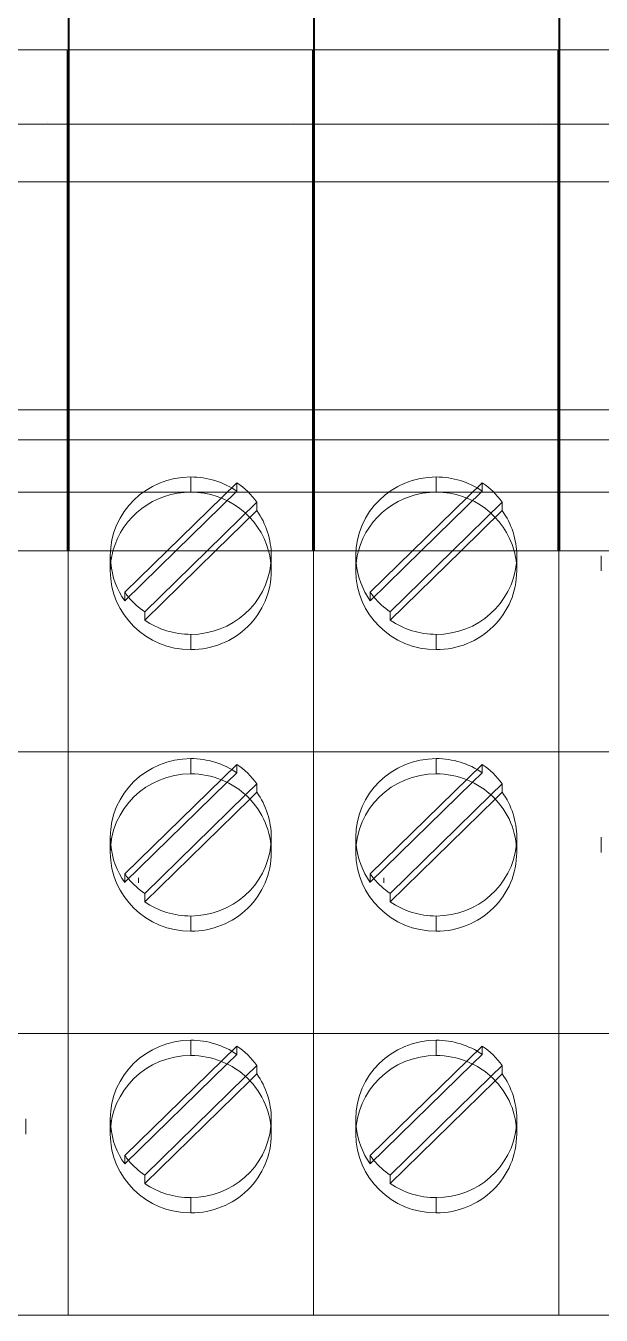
# Model space of a CAD drawing. Header units: millimetres. Extents: x 1359 to 3577, y 1336 to 3557.
# Drawn here: x 2075.41 to 2089.71, y 2516.67 to 2548.72 of the extents above; entities that cross this region are included whole.
import ezdxf

# ---------------------------------------------------------------- set-up
doc = ezdxf.new("R2010")
doc.units = ezdxf.units.MM
doc.layers.add('000-PI-Oprema', color=30, linetype='Continuous', lineweight=5)

msp = doc.modelspace()

# ---------------------------------------------------------------- linework, layer by layer
at = {"layer": '000-PI-Oprema', "color": 0, "linetype": 'ByBlock', "lineweight": 0}
for p, q in [((2076.49, 2548.121), (2076.465, 2574.322)), ((2076.49, 2548.121), (2076.465, 2574.322)), ((2082.59, 2548.121), (2082.565, 2574.322)), ((2082.59, 2548.121), (2082.565, 2574.322)), ((2088.69, 2548.121), (2088.665, 2574.322)), ((2088.69, 2548.121), (2088.665, 2574.322)), ((2076.465, 2572.622), (2076.465, 2546.322)), ((2076.465, 2572.622), (2076.465, 2546.322)), ((2082.565, 2572.622), (2082.565, 2546.322)), ((2082.565, 2572.622), (2082.565, 2546.322)), ((2088.665, 2572.622), (2088.665, 2546.322)), ((2088.665, 2572.622), (2088.665, 2546.322)), ((2076.44, 2548.121), (2070.39, 2548.121)), ((2076.44, 2547.634), (2076.44, 2548.121)), ((2076.44, 2547.634), (2076.44, 2548.121)), ((2076.49, 2547.634), (2076.49, 2548.121)), ((2082.54, 2548.121), (2076.49, 2548.121)), ((2076.49, 2547.634), (2076.49, 2548.121)), ((2082.54, 2547.634), (2082.54, 2548.121)), ((2082.54, 2547.634), (2082.54, 2548.121)), ((2082.59, 2547.634), (2082.59, 2548.121)), ((2088.64, 2548.121), (2082.59, 2548.121)), ((2082.59, 2547.634), (2082.59, 2548.121)), ((2088.64, 2547.634), (2088.64, 2548.121)), ((2088.64, 2547.634), (2088.64, 2548.121)), ((2088.69, 2547.634), (2088.69, 2548.121)), ((2094.74, 2548.121), (2088.69, 2548.121)), ((2088.69, 2547.634), (2088.69, 2548.121)), ((2076.44, 2547.634), (2076.44, 2546.272)), ((2076.44, 2547.634), (2076.44, 2546.272)), ((2076.49, 2547.634), (2076.49, 2546.272)), ((2076.49, 2547.634), (2076.49, 2546.272)), ((2082.54, 2547.634), (2082.54, 2546.272)), ((2082.54, 2547.634), (2082.54, 2546.272)), ((2082.59, 2547.634), (2082.59, 2546.272)), ((2082.59, 2547.634), (2082.59, 2546.272)), ((2088.64, 2547.634), (2088.64, 2546.272)), ((2088.64, 2547.634), (2088.64, 2546.272)), ((2088.69, 2547.634), (2088.69, 2546.272)), ((2088.69, 2547.634), (2088.69, 2546.272)), ((2076.44, 2546.272), (2070.39, 2546.272)), ((2075.965, 2546.322), (2075.965, 2546.322)), ((2075.965, 2546.322), (2075.965, 2546.322)), ((2076.44, 2546.322), (2076.465, 2546.322)), ((2076.44, 2546.322), (2076.465, 2546.322)), ((2076.44, 2544.566), (2076.44, 2546.272)), ((2076.44, 2546.272), (2076.44, 2546.272)), ((2076.44, 2544.566), (2076.44, 2546.272)), ((2076.44, 2546.272), (2076.44, 2546.272)), ((2076.465, 2546.322), (2076.465, 2546.322)), ((2076.465, 2546.322), (2076.465, 2546.122)), ((2076.465, 2546.322), (2076.465, 2546.322)), ((2076.465, 2546.322), (2076.465, 2546.122)), ((2076.465, 2546.322), (2076.49, 2546.322)), ((2076.465, 2546.322), (2076.465, 2546.122)), ((2076.465, 2546.322), (2076.465, 2546.322)), ((2076.465, 2546.322), (2076.49, 2546.322)), ((2076.465, 2546.322), (2076.465, 2546.122)), ((2076.465, 2546.322), (2076.465, 2546.322)), ((2076.49, 2544.566), (2076.49, 2546.272)), ((2082.54, 2546.272), (2076.49, 2546.272)), ((2076.49, 2546.272), (2076.49, 2546.272)), ((2076.49, 2544.566), (2076.49, 2546.272)), ((2076.49, 2546.272), (2076.49, 2546.272)), ((2082.065, 2546.322), (2082.065, 2546.322)), ((2082.065, 2546.322), (2082.065, 2546.322)), ((2082.54, 2546.322), (2082.565, 2546.322)), ((2082.54, 2546.322), (2082.565, 2546.322)), ((2082.54, 2544.566), (2082.54, 2546.272)), ((2082.54, 2546.272), (2082.54, 2546.272)), ((2082.54, 2544.566), (2082.54, 2546.272)), ((2082.54, 2546.272), (2082.54, 2546.272)), ((2082.565, 2546.322), (2082.565, 2546.322)), ((2082.565, 2546.322), (2082.565, 2546.122)), ((2082.565, 2546.322), (2082.565, 2546.322)), ((2082.565, 2546.322), (2082.565, 2546.122)), ((2082.565, 2546.322), (2082.59, 2546.322)), ((2082.565, 2546.322), (2082.565, 2546.122)), ((2082.565, 2546.322), (2082.565, 2546.322)), ((2082.565, 2546.322), (2082.59, 2546.322)), ((2082.565, 2546.322), (2082.565, 2546.122)), ((2082.565, 2546.322), (2082.565, 2546.322)), ((2082.59, 2544.566), (2082.59, 2546.272)), ((2088.64, 2546.272), (2082.59, 2546.272)), ((2082.59, 2546.272), (2082.59, 2546.272)), ((2082.59, 2544.566), (2082.59, 2546.272)), ((2082.59, 2546.272), (2082.59, 2546.272)), ((2088.165, 2546.322), (2088.165, 2546.322)), ((2088.165, 2546.322), (2088.165, 2546.322)), ((2088.64, 2546.322), (2088.665, 2546.322)), ((2088.64, 2546.322), (2088.665, 2546.322)), ((2088.64, 2544.566), (2088.64, 2546.272)), ((2088.64, 2546.272), (2088.64, 2546.272)), ((2088.64, 2544.566), (2088.64, 2546.272)), ((2088.64, 2546.272), (2088.64, 2546.272)), ((2088.665, 2546.322), (2088.665, 2546.322)), ((2088.665, 2546.322), (2088.665, 2546.122)), ((2088.665, 2546.322), (2088.665, 2546.322)), ((2088.665, 2546.322), (2088.665, 2546.122)), ((2088.665, 2546.322), (2088.69, 2546.322)), ((2088.665, 2546.322), (2088.665, 2546.122)), ((2088.665, 2546.322), (2088.665, 2546.322)), ((2088.665, 2546.322), (2088.69, 2546.322)), ((2088.665, 2546.322), (2088.665, 2546.122)), ((2088.665, 2546.322), (2088.665, 2546.322)), ((2088.69, 2544.566), (2088.69, 2546.272)), ((2094.74, 2546.272), (2088.69, 2546.272)), ((2088.69, 2546.272), (2088.69, 2546.272)), ((2088.69, 2544.566), (2088.69, 2546.272)), ((2088.69, 2546.272), (2088.69, 2546.272)), ((2076.44, 2546.122), (2076.465, 2546.122)), ((2076.44, 2546.122), (2076.465, 2546.122)), ((2076.465, 2546.122), (2076.465, 2544.522)), ((2076.465, 2546.122), (2076.465, 2544.522)), ((2076.49, 2546.122), (2076.465, 2546.122)), ((2076.465, 2544.522), (2076.465, 2546.122)), ((2076.49, 2546.122), (2076.465, 2546.122)), ((2076.465, 2544.522), (2076.465, 2546.122)), ((2082.54, 2546.122), (2082.565, 2546.122)), ((2082.54, 2546.122), (2082.565, 2546.122)), ((2082.565, 2546.122), (2082.565, 2544.522)), ((2082.565, 2546.122), (2082.565, 2544.522)), ((2082.59, 2546.122), (2082.565, 2546.122)), ((2082.565, 2544.522), (2082.565, 2546.122)), ((2082.59, 2546.122), (2082.565, 2546.122)), ((2082.565, 2544.522), (2082.565, 2546.122)), ((2088.64, 2546.122), (2088.665, 2546.122)), ((2088.64, 2546.122), (2088.665, 2546.122)), ((2088.665, 2546.122), (2088.665, 2544.522)), ((2088.665, 2546.122), (2088.665, 2544.522)), ((2088.69, 2546.122), (2088.665, 2546.122)), ((2088.665, 2544.522), (2088.665, 2546.122)), ((2088.69, 2546.122), (2088.665, 2546.122)), ((2088.665, 2544.522), (2088.665, 2546.122)), ((2070.39, 2544.838), (2076.44, 2544.838)), ((2076.49, 2544.838), (2082.54, 2544.838)), ((2082.59, 2544.838), (2088.64, 2544.838)), ((2088.69, 2544.838), (2094.74, 2544.838)), ((2076.44, 2544.099), (2076.44, 2544.566)), ((2076.44, 2544.099), (2076.44, 2544.566)), ((2076.465, 2544.522), (2076.44, 2544.522)), ((2076.465, 2544.522), (2076.44, 2544.522)), ((2076.465, 2544.522), (2076.465, 2538.299)), ((2076.465, 2544.522), (2076.465, 2538.299)), ((2076.465, 2544.522), (2076.49, 2544.522)), ((2076.465, 2538.299), (2076.465, 2544.522)), ((2076.465, 2544.522), (2076.49, 2544.522)), ((2076.465, 2538.299), (2076.465, 2544.522)), ((2076.49, 2544.099), (2076.49, 2544.566)), ((2076.49, 2544.099), (2076.49, 2544.566)), ((2082.54, 2544.099), (2082.54, 2544.566)), ((2082.54, 2544.099), (2082.54, 2544.566)), ((2082.565, 2544.522), (2082.54, 2544.522)), ((2082.565, 2544.522), (2082.54, 2544.522)), ((2082.565, 2544.522), (2082.565, 2538.299)), ((2082.565, 2544.522), (2082.565, 2538.299)), ((2082.565, 2544.522), (2082.59, 2544.522)), ((2082.565, 2538.299), (2082.565, 2544.522)), ((2082.565, 2544.522), (2082.59, 2544.522)), ((2082.565, 2538.299), (2082.565, 2544.522)), ((2082.59, 2544.099), (2082.59, 2544.566)), ((2082.59, 2544.099), (2082.59, 2544.566)), ((2088.64, 2544.099), (2088.64, 2544.566)), ((2088.64, 2544.099), (2088.64, 2544.566)), ((2088.665, 2544.522), (2088.64, 2544.522)), ((2088.665, 2544.522), (2088.64, 2544.522)), ((2088.665, 2544.522), (2088.665, 2538.299)), ((2088.665, 2544.522), (2088.665, 2538.299)), ((2088.665, 2544.522), (2088.69, 2544.522)), ((2088.665, 2538.299), (2088.665, 2544.522)), ((2088.665, 2544.522), (2088.69, 2544.522)), ((2088.665, 2538.299), (2088.665, 2544.522)), ((2088.69, 2544.099), (2088.69, 2544.566)), ((2088.69, 2544.099), (2088.69, 2544.566)), ((2076.44, 2538.945), (2076.44, 2544.099)), ((2076.44, 2538.945), (2076.44, 2544.099)), ((2076.49, 2538.945), (2076.49, 2544.099)), ((2076.49, 2538.945), (2076.49, 2544.099)), ((2082.54, 2538.945), (2082.54, 2544.099)), ((2082.54, 2538.945), (2082.54, 2544.099)), ((2082.59, 2538.945), (2082.59, 2544.099)), ((2082.59, 2538.945), (2082.59, 2544.099)), ((2088.64, 2538.945), (2088.64, 2544.099)), ((2088.64, 2538.945), (2088.64, 2544.099)), ((2088.69, 2538.945), (2088.69, 2544.099)), ((2088.69, 2538.945), (2088.69, 2544.099)), ((2076.465, 2538.299), (2076.465, 2542.102)), ((2076.465, 2538.299), (2076.465, 2542.102)), ((2082.565, 2538.299), (2082.565, 2542.102)), ((2082.565, 2538.299), (2082.565, 2542.102)), ((2088.665, 2538.299), (2088.665, 2542.102)), ((2088.665, 2538.299), (2088.665, 2542.102)), ((2076.465, 2541.172), (2076.465, 2541.172)), ((2076.465, 2541.172), (2076.465, 2541.172)), ((2076.465, 2541.172), (2076.465, 2541.172)), ((2076.465, 2541.172), (2076.465, 2541.172)), ((2082.565, 2541.172), (2082.565, 2541.172)), ((2082.565, 2541.172), (2082.565, 2541.172)), ((2082.565, 2541.172), (2082.565, 2541.172)), ((2082.565, 2541.172), (2082.565, 2541.172)), ((2088.665, 2541.172), (2088.665, 2541.172)), ((2088.665, 2541.172), (2088.665, 2541.172)), ((2088.665, 2541.172), (2088.665, 2541.172)), ((2088.665, 2541.172), (2088.665, 2541.172)), ((2076.465, 2539.172), (2070.365, 2539.172)), ((2076.44, 2537.602), (2076.44, 2538.945)), ((2076.44, 2537.602), (2076.44, 2538.945)), ((2076.465, 2539.172), (2076.465, 2539.172)), ((2076.465, 2539.172), (2076.465, 2539.172)), ((2076.465, 2539.172), (2076.465, 2539.172)), ((2082.565, 2539.172), (2076.465, 2539.172)), ((2076.465, 2539.172), (2076.465, 2539.172)), ((2076.49, 2537.602), (2076.49, 2538.945)), ((2076.49, 2537.602), (2076.49, 2538.945)), ((2082.54, 2537.602), (2082.54, 2538.945)), ((2082.54, 2537.602), (2082.54, 2538.945)), ((2082.565, 2539.172), (2082.565, 2539.172)), ((2082.565, 2539.172), (2082.565, 2539.172)), ((2082.565, 2539.172), (2082.565, 2539.172)), ((2088.665, 2539.172), (2082.565, 2539.172)), ((2082.565, 2539.172), (2082.565, 2539.172)), ((2082.59, 2537.602), (2082.59, 2538.945)), ((2082.59, 2537.602), (2082.59, 2538.945)), ((2088.64, 2537.602), (2088.64, 2538.945)), ((2088.64, 2537.602), (2088.64, 2538.945)), ((2088.665, 2539.172), (2088.665, 2539.172)), ((2088.665, 2539.172), (2088.665, 2539.172)), ((2088.665, 2539.172), (2088.665, 2539.172)), ((2094.765, 2539.172), (2088.665, 2539.172)), ((2088.665, 2539.172), (2088.665, 2539.172)), ((2088.69, 2537.602), (2088.69, 2538.945)), ((2088.69, 2537.602), (2088.69, 2538.945)), ((2070.39, 2538.428), (2076.44, 2538.428)), ((2076.465, 2538.299), (2076.44, 2538.299)), ((2076.465, 2538.299), (2076.44, 2538.299)), ((2076.465, 2538.299), (2076.465, 2537.272)), ((2076.465, 2538.299), (2076.465, 2537.272)), ((2076.465, 2538.299), (2076.49, 2538.299)), ((2076.465, 2537.272), (2076.465, 2538.299)), ((2076.465, 2538.299), (2076.49, 2538.299)), ((2076.465, 2537.272), (2076.465, 2538.299)), ((2076.49, 2538.428), (2082.54, 2538.428)), ((2082.565, 2538.299), (2082.54, 2538.299)), ((2082.565, 2538.299), (2082.54, 2538.299)), ((2082.565, 2538.299), (2082.565, 2537.272)), ((2082.565, 2538.299), (2082.565, 2537.272)), ((2082.565, 2538.299), (2082.59, 2538.299)), ((2082.565, 2537.272), (2082.565, 2538.299)), ((2082.565, 2538.299), (2082.59, 2538.299)), ((2082.565, 2537.272), (2082.565, 2538.299)), ((2082.59, 2538.428), (2088.64, 2538.428)), ((2088.665, 2538.299), (2088.64, 2538.299)), ((2088.665, 2538.299), (2088.64, 2538.299)), ((2088.665, 2538.299), (2088.665, 2537.272)), ((2088.665, 2538.299), (2088.665, 2537.272)), ((2088.665, 2538.299), (2088.69, 2538.299)), ((2088.665, 2537.272), (2088.665, 2538.299)), ((2088.665, 2538.299), (2088.69, 2538.299)), ((2088.665, 2537.272), (2088.665, 2538.299)), ((2088.69, 2538.428), (2094.74, 2538.428)), ((2076.44, 2535.672), (2076.44, 2537.602)), ((2076.44, 2535.672), (2076.44, 2537.602)), ((2076.49, 2535.672), (2076.49, 2537.602)), ((2076.49, 2535.672), (2076.49, 2537.602)), ((2077.875, 2534.639), (2080.659, 2537.362)), ((2079.515, 2537.507), (2079.515, 2537.127)), ((2080.659, 2537.155), (2080.659, 2537.362)), ((2082.54, 2535.672), (2082.54, 2537.602)), ((2082.54, 2535.672), (2082.54, 2537.602)), ((2082.59, 2535.672), (2082.59, 2537.602)), ((2082.59, 2535.672), (2082.59, 2537.602)), ((2083.975, 2534.639), (2086.759, 2537.362)), ((2085.615, 2537.507), (2085.615, 2537.127)), ((2086.759, 2537.155), (2086.759, 2537.362)), ((2088.64, 2535.672), (2088.64, 2537.602)), ((2088.64, 2535.672), (2088.64, 2537.602)), ((2088.69, 2535.672), (2088.69, 2537.602)), ((2088.69, 2535.672), (2088.69, 2537.602)), ((2073.415, 2537.127), (2076.465, 2537.127)), ((2076.465, 2537.272), (2076.44, 2537.272)), ((2076.465, 2537.272), (2076.44, 2537.272)), ((2076.465, 2535.672), (2076.465, 2537.272)), ((2076.465, 2535.672), (2076.465, 2537.272)), ((2076.465, 2537.272), (2076.49, 2537.272)), ((2076.465, 2535.672), (2076.465, 2537.272)), ((2076.465, 2537.272), (2076.49, 2537.272)), ((2076.465, 2535.672), (2076.465, 2537.272)), ((2076.465, 2535.672), (2076.465, 2537.127)), ((2076.465, 2535.672), (2076.465, 2537.127)), ((2076.465, 2537.127), (2079.515, 2537.127)), ((2080.659, 2537.155), (2079.143, 2535.672)), ((2079.515, 2537.127), (2082.565, 2537.127)), ((2082.565, 2537.272), (2082.54, 2537.272)), ((2082.565, 2537.272), (2082.54, 2537.272)), ((2082.565, 2535.672), (2082.565, 2537.272)), ((2082.565, 2535.672), (2082.565, 2537.272)), ((2082.565, 2537.272), (2082.59, 2537.272)), ((2082.565, 2535.672), (2082.565, 2537.272)), ((2082.565, 2537.272), (2082.59, 2537.272)), ((2082.565, 2535.672), (2082.565, 2537.272)), ((2082.565, 2535.672), (2082.565, 2537.127)), ((2082.565, 2535.672), (2082.565, 2537.127)), ((2082.565, 2537.127), (2085.615, 2537.127)), ((2086.759, 2537.155), (2085.243, 2535.672)), ((2085.615, 2537.127), (2088.665, 2537.127)), ((2088.665, 2537.272), (2088.64, 2537.272)), ((2088.665, 2537.272), (2088.64, 2537.272)), ((2088.665, 2535.672), (2088.665, 2537.272)), ((2088.665, 2535.672), (2088.665, 2537.272)), ((2088.665, 2537.272), (2088.69, 2537.272)), ((2088.665, 2535.672), (2088.665, 2537.272)), ((2088.665, 2537.272), (2088.69, 2537.272)), ((2088.665, 2535.672), (2088.665, 2537.272)), ((2088.665, 2535.672), (2088.665, 2537.127)), ((2088.665, 2535.672), (2088.665, 2537.127)), ((2088.665, 2537.127), (2091.715, 2537.127)), ((2081.154, 2536.878), (2079.921, 2535.672)), ((2080.133, 2535.672), (2081.154, 2536.67)), ((2081.154, 2536.67), (2081.154, 2536.878)), ((2087.254, 2536.878), (2086.021, 2535.672)), ((2086.233, 2535.672), (2087.254, 2536.67)), ((2087.254, 2536.67), (2087.254, 2536.878)), ((2076.44, 2535.772), (2076.44, 2535.772)), ((2076.44, 2535.772), (2076.44, 2535.772)), ((2076.49, 2535.772), (2076.49, 2535.772)), ((2076.49, 2535.772), (2076.49, 2535.772)), ((2082.54, 2535.772), (2082.54, 2535.772)), ((2082.54, 2535.772), (2082.54, 2535.772)), ((2082.59, 2535.772), (2082.59, 2535.772)), ((2082.59, 2535.772), (2082.59, 2535.772)), ((2088.64, 2535.772), (2088.64, 2535.772)), ((2088.64, 2535.772), (2088.64, 2535.772)), ((2088.69, 2535.772), (2088.69, 2535.772)), ((2088.69, 2535.772), (2088.69, 2535.772)), ((2070.39, 2535.672), (2076.44, 2535.672)), ((2076.44, 2535.672), (2076.465, 2535.672)), ((2076.44, 2535.672), (2076.44, 2535.672)), ((2076.44, 2535.672), (2076.465, 2535.672)), ((2076.44, 2535.672), (2076.44, 2535.672)), ((2076.465, 2535.672), (2076.465, 2535.672)), ((2076.465, 2530.672), (2076.465, 2535.672)), ((2076.465, 2535.672), (2076.465, 2535.672)), ((2076.465, 2530.672), (2076.465, 2535.672)), ((2076.465, 2535.672), (2076.49, 2535.672)), ((2076.465, 2535.672), (2076.465, 2535.672)), ((2076.465, 2530.672), (2076.465, 2535.672)), ((2076.465, 2535.672), (2076.49, 2535.672)), ((2076.465, 2535.672), (2076.465, 2535.672)), ((2076.465, 2530.672), (2076.465, 2535.672)), ((2076.49, 2535.672), (2082.54, 2535.672)), ((2076.49, 2535.672), (2076.49, 2535.672)), ((2076.49, 2535.672), (2076.49, 2535.672)), ((2077.515, 2535.171), (2077.515, 2535.55)), ((2079.143, 2535.672), (2077.875, 2534.431)), ((2078.37, 2533.946), (2080.133, 2535.672)), ((2079.921, 2535.672), (2078.37, 2534.154)), ((2081.515, 2535.171), (2081.515, 2535.55)), ((2082.54, 2535.672), (2082.565, 2535.672)), ((2082.54, 2535.672), (2082.54, 2535.672)), ((2082.54, 2535.672), (2082.565, 2535.672)), ((2082.54, 2535.672), (2082.54, 2535.672)), ((2082.565, 2535.672), (2082.565, 2535.672)), ((2082.565, 2530.672), (2082.565, 2535.672)), ((2082.565, 2535.672), (2082.565, 2535.672)), ((2082.565, 2530.672), (2082.565, 2535.672)), ((2082.565, 2535.672), (2082.59, 2535.672)), ((2082.565, 2535.672), (2082.565, 2535.672)), ((2082.565, 2530.672), (2082.565, 2535.672)), ((2082.565, 2535.672), (2082.59, 2535.672)), ((2082.565, 2535.672), (2082.565, 2535.672)), ((2082.565, 2530.672), (2082.565, 2535.672)), ((2082.59, 2535.672), (2088.64, 2535.672)), ((2082.59, 2535.672), (2082.59, 2535.672)), ((2082.59, 2535.672), (2082.59, 2535.672)), ((2083.615, 2535.171), (2083.615, 2535.55)), ((2085.243, 2535.672), (2083.975, 2534.431)), ((2084.47, 2533.946), (2086.233, 2535.672)), ((2086.021, 2535.672), (2084.47, 2534.154)), ((2087.615, 2535.171), (2087.615, 2535.55)), ((2088.64, 2535.672), (2088.665, 2535.672)), ((2088.64, 2535.672), (2088.64, 2535.672)), ((2088.64, 2535.672), (2088.665, 2535.672)), ((2088.64, 2535.672), (2088.64, 2535.672)), ((2088.665, 2535.672), (2088.665, 2535.672)), ((2088.665, 2530.672), (2088.665, 2535.672)), ((2088.665, 2535.672), (2088.665, 2535.672)), ((2088.665, 2530.672), (2088.665, 2535.672)), ((2088.665, 2535.672), (2088.69, 2535.672)), ((2088.665, 2535.672), (2088.665, 2535.672)), ((2088.665, 2530.672), (2088.665, 2535.672)), ((2088.665, 2535.672), (2088.69, 2535.672)), ((2088.665, 2535.672), (2088.665, 2535.672)), ((2088.665, 2530.672), (2088.665, 2535.672)), ((2088.69, 2535.672), (2094.74, 2535.672)), ((2088.69, 2535.672), (2088.69, 2535.672)), ((2088.69, 2535.672), (2088.69, 2535.672)), ((2089.715, 2535.171), (2089.715, 2535.55)), ((2076.465, 2530.672), (2076.465, 2535.105)), ((2076.465, 2530.672), (2076.465, 2535.105)), ((2082.565, 2530.672), (2082.565, 2535.105)), ((2082.565, 2530.672), (2082.565, 2535.105)), ((2088.665, 2530.672), (2088.665, 2535.105)), ((2088.665, 2530.672), (2088.665, 2535.105)), ((2077.875, 2534.431), (2077.875, 2534.639)), ((2083.975, 2534.431), (2083.975, 2534.639)), ((2078.37, 2533.946), (2078.37, 2534.154)), ((2084.47, 2533.946), (2084.47, 2534.154)), ((2079.515, 2533.594), (2079.515, 2533.215)), ((2085.615, 2533.594), (2085.615, 2533.215)), ((2076.465, 2530.672), (2076.465, 2532.687)), ((2076.465, 2530.672), (2076.465, 2532.687)), ((2082.565, 2530.672), (2082.565, 2532.687)), ((2082.565, 2530.672), (2082.565, 2532.687)), ((2088.665, 2530.672), (2088.665, 2532.687)), ((2088.665, 2530.672), (2088.665, 2532.687)), ((2076.465, 2530.672), (2070.365, 2530.672)), ((2076.465, 2530.672), (2076.465, 2530.672)), ((2076.465, 2530.127), (2076.465, 2530.672)), ((2076.465, 2530.672), (2076.465, 2530.672)), ((2076.465, 2530.127), (2076.465, 2530.672)), ((2076.465, 2530.127), (2076.465, 2530.672)), ((2076.465, 2530.672), (2076.465, 2530.672)), ((2082.565, 2530.672), (2076.465, 2530.672)), ((2076.465, 2530.127), (2076.465, 2530.672)), ((2076.465, 2530.672), (2076.465, 2530.672)), ((2082.565, 2530.672), (2082.565, 2530.672)), ((2082.565, 2530.127), (2082.565, 2530.672)), ((2082.565, 2530.672), (2082.565, 2530.672)), ((2082.565, 2530.127), (2082.565, 2530.672)), ((2082.565, 2530.127), (2082.565, 2530.672)), ((2082.565, 2530.672), (2082.565, 2530.672)), ((2088.665, 2530.672), (2082.565, 2530.672)), ((2082.565, 2530.127), (2082.565, 2530.672)), ((2082.565, 2530.672), (2082.565, 2530.672)), ((2088.665, 2530.672), (2088.665, 2530.672)), ((2088.665, 2530.127), (2088.665, 2530.672)), ((2088.665, 2530.672), (2088.665, 2530.672)), ((2088.665, 2530.127), (2088.665, 2530.672)), ((2088.665, 2530.127), (2088.665, 2530.672)), ((2088.665, 2530.672), (2088.665, 2530.672)), ((2094.765, 2530.672), (2088.665, 2530.672)), ((2088.665, 2530.127), (2088.665, 2530.672)), ((2088.665, 2530.672), (2088.665, 2530.672)), ((2077.875, 2527.639), (2080.659, 2530.362)), ((2079.515, 2530.507), (2079.515, 2530.127)), ((2080.659, 2530.362), (2080.659, 2530.155)), ((2083.975, 2527.639), (2086.759, 2530.362)), ((2085.615, 2530.507), (2085.615, 2530.127)), ((2086.759, 2530.362), (2086.759, 2530.155)), ((2076.465, 2523.672), (2076.465, 2530.127)), ((2076.465, 2523.672), (2076.465, 2530.127)), ((2076.465, 2523.672), (2076.465, 2530.127)), ((2076.465, 2523.672), (2076.465, 2530.127)), ((2077.875, 2527.431), (2080.417, 2529.917)), ((2080.417, 2529.917), (2080.659, 2530.155)), ((2082.565, 2523.672), (2082.565, 2530.127)), ((2082.565, 2523.672), (2082.565, 2530.127)), ((2082.565, 2523.672), (2082.565, 2530.127)), ((2082.565, 2523.672), (2082.565, 2530.127)), ((2083.975, 2527.431), (2086.517, 2529.917)), ((2086.517, 2529.917), (2086.759, 2530.155)), ((2088.665, 2523.672), (2088.665, 2530.127)), ((2088.665, 2523.672), (2088.665, 2530.127)), ((2088.665, 2523.672), (2088.665, 2530.127)), ((2088.665, 2523.672), (2088.665, 2530.127)), ((2080.875, 2529.605), (2078.37, 2527.154)), ((2081.154, 2529.878), (2080.875, 2529.605)), ((2081.154, 2529.67), (2080.981, 2529.501)), ((2081.154, 2529.878), (2081.154, 2529.67)), ((2086.975, 2529.605), (2084.47, 2527.154)), ((2087.254, 2529.878), (2086.975, 2529.605)), ((2087.254, 2529.67), (2087.081, 2529.501)), ((2087.254, 2529.878), (2087.254, 2529.67)), ((2080.981, 2529.501), (2078.37, 2526.946)), ((2087.081, 2529.501), (2084.47, 2526.946)), ((2077.515, 2528.171), (2077.515, 2528.55)), ((2081.515, 2528.171), (2081.515, 2528.55)), ((2083.615, 2528.171), (2083.615, 2528.55)), ((2087.615, 2528.171), (2087.615, 2528.55)), ((2089.715, 2528.171), (2089.715, 2528.55)), ((2077.875, 2527.639), (2077.875, 2527.431)), ((2078.215, 2527.418), (2078.215, 2527.545)), ((2083.975, 2527.639), (2083.975, 2527.431)), ((2084.315, 2527.418), (2084.315, 2527.545)), ((2078.37, 2527.154), (2078.37, 2526.946)), ((2084.47, 2527.154), (2084.47, 2526.946)), ((2079.515, 2526.594), (2079.515, 2526.215)), ((2085.615, 2526.594), (2085.615, 2526.215)), ((2076.465, 2523.672), (2076.465, 2525.687)), ((2076.465, 2523.672), (2076.465, 2525.687)), ((2082.565, 2523.672), (2082.565, 2525.687)), ((2082.565, 2523.672), (2082.565, 2525.687)), ((2088.665, 2523.672), (2088.665, 2525.687)), ((2088.665, 2523.672), (2088.665, 2525.687)), ((2076.465, 2523.672), (2070.365, 2523.672)), ((2076.465, 2523.672), (2076.465, 2523.672)), ((2076.465, 2523.127), (2076.465, 2523.672)), ((2076.465, 2523.672), (2076.465, 2523.672)), ((2076.465, 2523.127), (2076.465, 2523.672)), ((2076.465, 2523.127), (2076.465, 2523.672)), ((2076.465, 2523.672), (2076.465, 2523.672)), ((2082.565, 2523.672), (2076.465, 2523.672)), ((2076.465, 2523.127), (2076.465, 2523.672)), ((2076.465, 2523.672), (2076.465, 2523.672)), ((2079.515, 2523.127), (2079.515, 2523.507)), ((2082.565, 2523.672), (2082.565, 2523.672)), ((2082.565, 2523.127), (2082.565, 2523.672)), ((2082.565, 2523.672), (2082.565, 2523.672)), ((2082.565, 2523.127), (2082.565, 2523.672)), ((2082.565, 2523.127), (2082.565, 2523.672)), ((2082.565, 2523.672), (2082.565, 2523.672)), ((2088.665, 2523.672), (2082.565, 2523.672)), ((2082.565, 2523.127), (2082.565, 2523.672)), ((2082.565, 2523.672), (2082.565, 2523.672)), ((2085.615, 2523.127), (2085.615, 2523.507)), ((2088.665, 2523.672), (2088.665, 2523.672)), ((2088.665, 2523.127), (2088.665, 2523.672)), ((2088.665, 2523.672), (2088.665, 2523.672)), ((2088.665, 2523.127), (2088.665, 2523.672)), ((2088.665, 2523.127), (2088.665, 2523.672)), ((2088.665, 2523.672), (2088.665, 2523.672)), ((2094.765, 2523.672), (2088.665, 2523.672)), ((2088.665, 2523.127), (2088.665, 2523.672)), ((2088.665, 2523.672), (2088.665, 2523.672)), ((2077.875, 2520.639), (2080.659, 2523.362)), ((2080.659, 2523.155), (2080.659, 2523.362)), ((2083.975, 2520.639), (2086.759, 2523.362)), ((2086.759, 2523.155), (2086.759, 2523.362)), ((2076.465, 2516.672), (2076.465, 2523.127)), ((2076.465, 2516.672), (2076.465, 2523.127)), ((2076.465, 2516.672), (2076.465, 2523.127)), ((2076.465, 2516.672), (2076.465, 2523.127)), ((2080.417, 2522.917), (2077.875, 2520.431)), ((2080.659, 2523.155), (2080.417, 2522.917)), ((2081.154, 2522.878), (2080.875, 2522.605)), ((2081.154, 2522.67), (2081.154, 2522.878)), ((2082.565, 2516.672), (2082.565, 2523.127)), ((2082.565, 2516.672), (2082.565, 2523.127)), ((2082.565, 2516.672), (2082.565, 2523.127)), ((2082.565, 2516.672), (2082.565, 2523.127)), ((2086.517, 2522.917), (2083.975, 2520.431)), ((2086.759, 2523.155), (2086.517, 2522.917)), ((2087.254, 2522.878), (2086.975, 2522.605)), ((2087.254, 2522.67), (2087.254, 2522.878)), ((2088.665, 2516.672), (2088.665, 2523.127)), ((2088.665, 2516.672), (2088.665, 2523.127)), ((2088.665, 2516.672), (2088.665, 2523.127)), ((2088.665, 2516.672), (2088.665, 2523.127)), ((2080.875, 2522.605), (2078.37, 2520.154)), ((2080.981, 2522.501), (2081.154, 2522.67)), ((2086.975, 2522.605), (2084.47, 2520.154)), ((2087.081, 2522.501), (2087.254, 2522.67)), ((2078.37, 2519.946), (2080.981, 2522.501)), ((2084.47, 2519.946), (2087.081, 2522.501)), ((2075.415, 2521.55), (2075.415, 2521.171)), ((2077.515, 2521.55), (2077.515, 2521.171)), ((2081.515, 2521.55), (2081.515, 2521.171)), ((2083.615, 2521.55), (2083.615, 2521.171)), ((2087.615, 2521.55), (2087.615, 2521.171)), ((2077.875, 2520.431), (2077.875, 2520.639)), ((2083.975, 2520.431), (2083.975, 2520.639)), ((2078.37, 2519.946), (2078.37, 2520.154)), ((2084.47, 2519.946), (2084.47, 2520.154)), ((2079.515, 2519.215), (2079.515, 2519.594)), ((2085.615, 2519.215), (2085.615, 2519.594)), ((2076.465, 2516.672), (2070.365, 2516.672)), ((2076.465, 2516.672), (2070.365, 2516.672)), ((2076.465, 2516.672), (2076.465, 2516.672)), ((2076.465, 2516.672), (2076.465, 2516.672)), ((2076.465, 2516.672), (2076.465, 2516.672)), ((2076.465, 2516.672), (2076.465, 2516.672)), ((2076.465, 2516.672), (2076.465, 2516.672)), ((2076.465, 2516.672), (2076.465, 2516.672)), ((2082.565, 2516.672), (2076.465, 2516.672)), ((2076.465, 2516.672), (2076.465, 2516.672)), ((2076.465, 2516.672), (2076.465, 2516.672)), ((2082.565, 2516.672), (2076.465, 2516.672)), ((2082.565, 2516.672), (2082.565, 2516.672)), ((2082.565, 2516.672), (2082.565, 2516.672)), ((2082.565, 2516.672), (2082.565, 2516.672)), ((2082.565, 2516.672), (2082.565, 2516.672)), ((2082.565, 2516.672), (2082.565, 2516.672)), ((2082.565, 2516.672), (2082.565, 2516.672)), ((2088.665, 2516.672), (2082.565, 2516.672)), ((2082.565, 2516.672), (2082.565, 2516.672)), ((2082.565, 2516.672), (2082.565, 2516.672)), ((2088.665, 2516.672), (2082.565, 2516.672)), ((2088.665, 2516.672), (2088.665, 2516.672)), ((2088.665, 2516.672), (2088.665, 2516.672)), ((2088.665, 2516.672), (2088.665, 2516.672)), ((2088.665, 2516.672), (2088.665, 2516.672)), ((2088.665, 2516.672), (2088.665, 2516.672)), ((2088.665, 2516.672), (2088.665, 2516.672)), ((2094.765, 2516.672), (2088.665, 2516.672)), ((2088.665, 2516.672), (2088.665, 2516.672)), ((2088.665, 2516.672), (2088.665, 2516.672)), ((2094.765, 2516.672), (2088.665, 2516.672))]:
    msp.add_line(p, q, dxfattribs=at)
for centre, start_param, end_param in [((2079.515, 2535.55), -1.570796, 0), ((2079.515, 2535.55), -2.180289, -1.570796), ((2079.515, 2535.758), -2.5321, -2.180289), ((2085.615, 2535.55), -1.570796, 0), ((2085.615, 2535.55), -2.180289, -1.570796), ((2085.615, 2535.758), -2.5321, -2.180289), ((2079.515, 2535.171), -1.570796, -0.258728), ((2079.515, 2535.171), -2.882864, -1.570796), ((2085.615, 2535.171), -1.570796, -0.258728), ((2085.615, 2535.171), -2.882864, -1.570796), ((2079.515, 2535.55), -3.141593, -2.5321), ((2085.615, 2535.55), -3.141593, -2.5321), ((2079.515, 2535.171), -0.258728, 0), ((2079.515, 2535.55), 0, 0.097132), ((2079.515, 2535.171), -3.141593, -2.882864), ((2079.515, 2535.55), 3.044461, 3.141593), ((2085.615, 2535.171), -0.258728, 0), ((2085.615, 2535.55), 0, 0.097132), ((2085.615, 2535.171), -3.141593, -2.882864), ((2085.615, 2535.55), 3.044461, 3.141593), ((2079.515, 2535.171), 0, 1.570796), ((2079.515, 2535.55), 0.097132, 0.609492), ((2079.515, 2535.55), 1.570796, 3.044461), ((2079.515, 2535.171), 1.570796, 3.141593), ((2085.615, 2535.171), 0, 1.570796), ((2085.615, 2535.55), 0.097132, 0.609492), ((2085.615, 2535.55), 1.570796, 3.044461), ((2085.615, 2535.171), 1.570796, 3.141593), ((2079.515, 2535.758), 0.609492, 0.685382), ((2079.515, 2535.758), 0.685382, 0.961304), ((2085.615, 2535.758), 0.609492, 0.685382), ((2085.615, 2535.758), 0.685382, 0.961304), ((2079.515, 2535.55), 0.961304, 1.570796), ((2085.615, 2535.55), 0.961304, 1.570796), ((2079.515, 2528.55), -1.570796, 0), ((2079.515, 2528.55), -2.180289, -1.570796), ((2079.515, 2528.758), -2.5321, -2.180289), ((2085.615, 2528.55), -1.570796, 0), ((2085.615, 2528.55), -2.180289, -1.570796), ((2085.615, 2528.758), -2.5321, -2.180289), ((2079.515, 2528.171), -1.570796, 0), ((2079.515, 2528.171), -3.141593, -1.570796), ((2085.615, 2528.171), -1.570796, 0), ((2085.615, 2528.171), -3.141593, -1.570796), ((2079.515, 2528.55), 3.141593, 3.751085), ((2085.615, 2528.55), 3.141593, 3.751085), ((2079.515, 2528.55), 0, 0.097132), ((2079.515, 2528.55), 0.097132, 0.609492), ((2079.515, 2528.55), 1.570796, 3.044461), ((2079.515, 2528.55), 3.044461, 3.141593), ((2085.615, 2528.55), 0, 0.097132), ((2085.615, 2528.55), 0.097132, 0.609492), ((2085.615, 2528.55), 1.570796, 3.044461), ((2085.615, 2528.55), 3.044461, 3.141593), ((2079.515, 2528.171), 0, 1.570796), ((2079.515, 2528.171), 1.570796, 3.141593), ((2085.615, 2528.171), 0, 1.570796), ((2085.615, 2528.171), 1.570796, 3.141593), ((2079.515, 2528.758), 0.609492, 0.685382), ((2079.515, 2528.758), 0.685382, 0.961304), ((2085.615, 2528.758), 0.609492, 0.685382), ((2085.615, 2528.758), 0.685382, 0.961304), ((2079.515, 2528.55), 0.961304, 1.570796), ((2085.615, 2528.55), 0.961304, 1.570796), ((2079.515, 2521.55), -1.570796, 0), ((2079.515, 2521.55), -2.180289, -1.570796), ((2085.615, 2521.55), -1.570796, 0), ((2085.615, 2521.55), -2.180289, -1.570796), ((2079.515, 2521.758), -2.5321, -2.180289), ((2085.615, 2521.758), -2.5321, -2.180289), ((2079.515, 2521.171), -1.570796, 0), ((2079.515, 2521.171), -3.141593, -1.570796), ((2085.615, 2521.171), -1.570796, 0), ((2085.615, 2521.171), -3.141593, -1.570796), ((2079.515, 2521.55), -3.141593, -2.5321), ((2085.615, 2521.55), -3.141593, -2.5321), ((2079.515, 2521.55), 0, 0.097132), ((2079.515, 2521.55), 0.097132, 0.609492), ((2079.515, 2521.55), 1.570796, 3.044461), ((2079.515, 2521.55), 3.044461, 3.141593), ((2085.615, 2521.55), 0, 0.097132), ((2085.615, 2521.55), 0.097132, 0.609492), ((2085.615, 2521.55), 1.570796, 3.044461), ((2085.615, 2521.55), 3.044461, 3.141593), ((2079.515, 2521.171), 0, 1.570796), ((2079.515, 2521.171), 1.570796, 3.141593), ((2085.615, 2521.171), 0, 1.570796), ((2085.615, 2521.171), 1.570796, 3.141593), ((2079.515, 2521.758), 0.609492, 0.685382), ((2085.615, 2521.758), 0.609492, 0.685382), ((2079.515, 2521.758), 0.685382, 0.961304), ((2085.615, 2521.758), 0.685382, 0.961304), ((2079.515, 2521.55), 0.961304, 1.570796), ((2085.615, 2521.55), 0.961304, 1.570796)]:
    msp.add_ellipse(centre, major_axis=(-2, 0), ratio=0.978148, start_param=start_param, end_param=end_param, dxfattribs=at)

doc.saveas('drawing.dxf')
